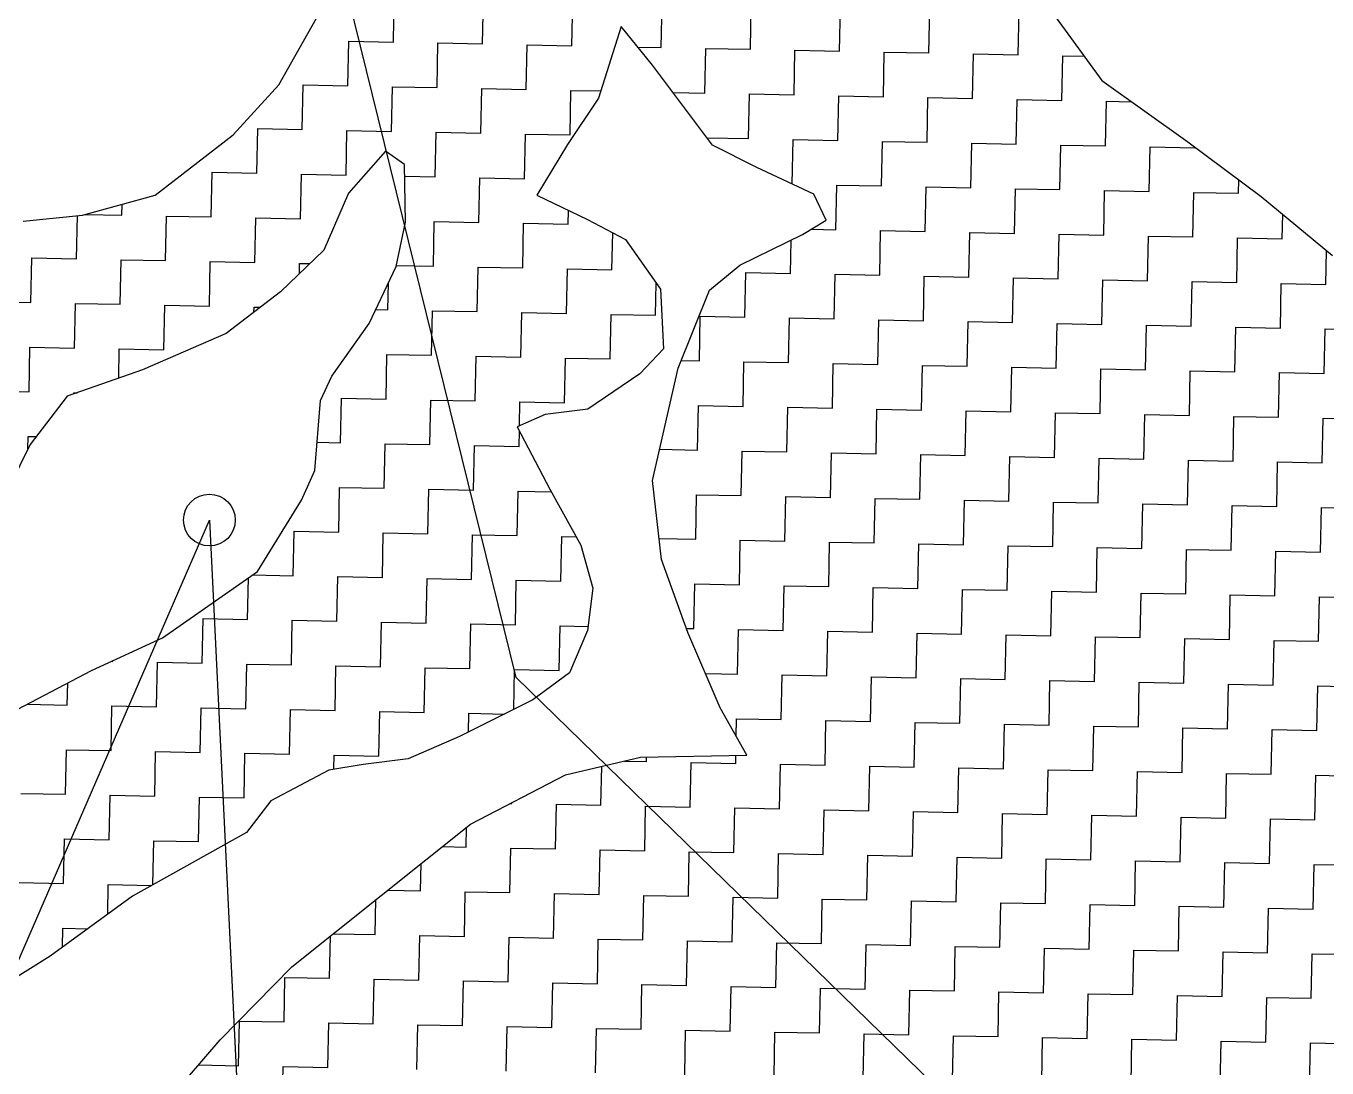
# Model space of a CAD drawing. Header units: metres. Extents: x 276691 to 279396, y 2061581 to 2064323.
# Drawn here: x 278799.7 to 278981.3, y 2063805 to 2063950.5 of the extents above; entities that cross this region are included whole.
import ezdxf

# ---------------------------------------------------------------- set-up
doc = ezdxf.new("R2010")
doc.units = ezdxf.units.M
doc.layers.add('POLY_HATCH', color=12, linetype='Continuous')
doc.layers.add('POLY_PARCEL', color=6, linetype='Continuous')

msp = doc.modelspace()

# ---------------------------------------------------------------- linework, layer by layer
msp.add_circle((278825.29, 2063881.53), 3.61)
at = {"layer": 'POLY_HATCH'}
for p, q in [((278835, 2063942.29), (278842.1, 2063954.93)), ((278882.78, 2063950.46), (278879.6, 2063940.42)), ((278887.13, 2063945.02), (278882.78, 2063950.46)), ((278943.5, 2063951.67), (278949.87, 2063942.92)), ((278895.53, 2063933.85), (278887.13, 2063945.02)), ((278828.61, 2063935.29), (278835, 2063942.29)), ((278949.87, 2063942.92), (278961.89, 2063934.35)), ((278879.6, 2063940.42), (278875.3, 2063933.96)), ((278817.73, 2063926.88), (278828.61, 2063935.29)), ((278875.3, 2063933.96), (278870.99, 2063926.91)), ((278961.89, 2063934.35), (278972.15, 2063926.7)), ((278849.88, 2063933.01), (278844.71, 2063927.16)), ((278852.52, 2063931.17), (278849.88, 2063933.01)), ((278901.72, 2063930.75), (278895.53, 2063933.85)), ((278852.66, 2063923.14), (278852.52, 2063931.17)), ((278909.68, 2063927.01), (278901.72, 2063930.75)), ((278807.55, 2063924.12), (278817.73, 2063926.88)), ((278844.71, 2063927.16), (278841.27, 2063919.21)), ((278870.99, 2063926.91), (278878.06, 2063923.5)), ((278911.39, 2063923.41), (278909.68, 2063927.01)), ((278972.15, 2063926.7), (278982.1, 2063918.47)), ((278799.29, 2063923.26), (278807.55, 2063924.12)), ((278851.34, 2063916.92), (278852.66, 2063923.14)), ((278878.06, 2063923.5), (278883.36, 2063920.71)), ((278908.07, 2063921.4), (278911.39, 2063923.41)), ((278899.36, 2063917.11), (278908.07, 2063921.4)), ((278883.36, 2063920.71), (278888.28, 2063913.77)), ((278841.27, 2063919.21), (278835.2, 2063913.38)), ((278847.61, 2063908.97), (278851.34, 2063916.92)), ((278895.12, 2063913.63), (278899.36, 2063917.11)), ((278835.2, 2063913.38), (278827.64, 2063907.59)), ((278888.28, 2063913.77), (278888.7, 2063905.44)), ((278890.73, 2063902.72), (278895.12, 2063913.63)), ((278842.4, 2063901.64), (278847.61, 2063908.97)), ((278827.64, 2063907.59), (278815.93, 2063902.48)), ((278888.7, 2063905.44), (278885.36, 2063901.94)), ((278815.93, 2063902.48), (278805.45, 2063898.82)), ((278840.82, 2063898.24), (278842.4, 2063901.64)), ((278885.36, 2063901.94), (278878.12, 2063897.03)), ((278887.14, 2063887.03), (278890.73, 2063902.72)), ((278805.45, 2063898.82), (278800.25, 2063892.09)), ((278840.03, 2063888.44), (278840.82, 2063898.24)), ((278872.15, 2063896.26), (278868.25, 2063894.55)), ((278878.12, 2063897.03), (278872.15, 2063896.26)), ((278868.25, 2063894.55), (278872.83, 2063885.84)), ((278800.25, 2063892.09), (278795.9, 2063883.26)), ((278838.16, 2063884.32), (278840.03, 2063888.44)), ((278888.4, 2063876), (278887.14, 2063887.03)), ((278872.83, 2063885.84), (278877.14, 2063878.02)), ((278832, 2063874.33), (278838.16, 2063884.32)), ((278877.14, 2063878.02), (278878.8, 2063872.04)), ((278892.06, 2063865.82), (278888.4, 2063876)), ((278818.72, 2063865.09), (278832, 2063874.33)), ((278878.8, 2063872.04), (278878.08, 2063866.1)), ((278808.81, 2063860.53), (278818.72, 2063865.09)), ((278878.08, 2063866.1), (278875.58, 2063860.21)), ((278896.61, 2063855.32), (278892.06, 2063865.82)), ((278791.97, 2063851.66), (278808.81, 2063860.53)), ((278875.58, 2063860.21), (278870.45, 2063856.45)), ((278870.45, 2063856.45), (278860.22, 2063851.3)), ((278900.34, 2063848.7), (278896.61, 2063855.32)), ((278860.22, 2063851.3), (278853.02, 2063848.18)), ((278885.46, 2063848.41), (278900.34, 2063848.7)), ((278846.76, 2063847.41), (278841.98, 2063846.62)), ((278853.02, 2063848.18), (278846.76, 2063847.41)), ((278874.99, 2063845.94), (278885.46, 2063848.41)), ((278841.98, 2063846.62), (278833.86, 2063842.32)), ((278861.76, 2063839.08), (278874.99, 2063845.94)), ((278833.86, 2063842.32), (278830.49, 2063837.93)), ((278830.49, 2063837.93), (278814.54, 2063829.04)), ((278836.8, 2063819.17), (278861.76, 2063839.08)), ((278814.54, 2063829.04), (278803.06, 2063820.65)), ((278803.06, 2063820.65), (278795.39, 2063815.84)), ((278826.77, 2063808.97), (278836.8, 2063819.17)), ((278818.23, 2063799.04), (278826.77, 2063808.97))]:
    msp.add_line(p, q, dxfattribs=at)
at = {"layer": 'POLY_HATCH', "linetype": 'Continuous'}
for p, q in [((278850.97, 2063948.26), (278851.1, 2063954.49)), ((278863.43, 2063948.01), (278863.56, 2063954.24)), ((278875.89, 2063947.75), (278876.02, 2063953.98)), ((278888.35, 2063947.5), (278888.48, 2063953.73)), ((278900.81, 2063947.25), (278900.94, 2063953.48)), ((278913.27, 2063946.99), (278913.4, 2063953.22)), ((278925.73, 2063946.74), (278925.86, 2063952.97)), ((278938.19, 2063946.48), (278938.32, 2063952.71)), ((278838.5, 2063948.52), (278838.51, 2063948.52)), ((278838.51, 2063948.52), (278838.51, 2063948.54)), ((278844.61, 2063942.16), (278844.74, 2063948.39)), ((278844.74, 2063948.39), (278850.97, 2063948.26)), ((278857.07, 2063941.91), (278857.2, 2063948.14)), ((278857.2, 2063948.14), (278863.43, 2063948.01)), ((278869.53, 2063941.65), (278869.66, 2063947.88)), ((278869.66, 2063947.88), (278875.89, 2063947.75)), ((278885.1, 2063947.57), (278888.35, 2063947.5)), ((278894.46, 2063941.14), (278894.58, 2063947.37)), ((278894.58, 2063947.37), (278900.81, 2063947.25)), ((278906.92, 2063940.89), (278907.04, 2063947.12)), ((278907.04, 2063947.12), (278913.27, 2063946.99)), ((278919.38, 2063940.63), (278919.5, 2063946.86)), ((278919.5, 2063946.86), (278925.73, 2063946.74)), ((278931.84, 2063940.38), (278931.96, 2063946.61)), ((278931.96, 2063946.61), (278938.19, 2063946.48)), ((278944.3, 2063940.12), (278944.42, 2063946.35)), ((278944.42, 2063946.35), (278947.41, 2063946.29)), ((278838.26, 2063936.06), (278838.38, 2063942.29)), ((278838.38, 2063942.29), (278844.61, 2063942.16)), ((278850.72, 2063935.8), (278850.84, 2063942.03)), ((278850.84, 2063942.03), (278857.07, 2063941.91)), ((278863.18, 2063935.55), (278863.3, 2063941.78)), ((278863.3, 2063941.78), (278869.53, 2063941.65)), ((278875.64, 2063935.29), (278875.76, 2063941.52)), ((278875.76, 2063941.52), (278879.92, 2063941.44)), ((278889.98, 2063941.23), (278894.46, 2063941.14)), ((278900.56, 2063934.79), (278900.69, 2063941.02)), ((278900.69, 2063941.02), (278906.92, 2063940.89)), ((278913.02, 2063934.53), (278913.15, 2063940.76)), ((278913.15, 2063940.76), (278919.38, 2063940.63)), ((278925.48, 2063934.28), (278925.61, 2063940.51)), ((278925.61, 2063940.51), (278931.84, 2063940.38)), ((278937.94, 2063934.02), (278938.07, 2063940.25)), ((278938.07, 2063940.25), (278944.3, 2063940.12)), ((278950.4, 2063933.77), (278950.53, 2063940)), ((278950.53, 2063940), (278954.07, 2063939.93)), ((278831.9, 2063929.96), (278832.03, 2063936.19)), ((278832.03, 2063936.19), (278838.26, 2063936.06)), ((278844.36, 2063929.7), (278844.49, 2063935.93)), ((278844.49, 2063935.93), (278850.72, 2063935.8)), ((278856.82, 2063929.45), (278856.95, 2063935.68)), ((278856.95, 2063935.68), (278863.18, 2063935.55)), ((278869.28, 2063929.19), (278869.41, 2063935.42)), ((278869.41, 2063935.42), (278875.64, 2063935.29)), ((278894.74, 2063934.9), (278900.56, 2063934.79)), ((278906.66, 2063928.43), (278906.79, 2063934.66)), ((278906.79, 2063934.66), (278913.02, 2063934.53)), ((278919.12, 2063928.17), (278919.25, 2063934.4)), ((278919.25, 2063934.4), (278925.48, 2063934.28)), ((278931.58, 2063927.92), (278931.71, 2063934.15)), ((278931.71, 2063934.15), (278937.94, 2063934.02)), ((278944.04, 2063927.66), (278944.17, 2063933.89)), ((278944.17, 2063933.89), (278950.4, 2063933.77)), ((278956.5, 2063927.41), (278956.63, 2063933.64)), ((278956.63, 2063933.64), (278962.86, 2063933.51)), ((278962.86, 2063933.51), (278962.86, 2063933.62)), ((278825.54, 2063923.85), (278825.67, 2063930.08)), ((278825.67, 2063930.08), (278831.9, 2063929.96)), ((278838, 2063923.6), (278838.13, 2063929.83)), ((278838.13, 2063929.83), (278844.36, 2063929.7)), ((278852.55, 2063929.53), (278856.82, 2063929.45)), ((278862.92, 2063923.09), (278863.05, 2063929.32)), ((278863.05, 2063929.32), (278869.28, 2063929.19)), ((278968.96, 2063927.16), (278969, 2063929.05)), ((278906.66, 2063928.43), (278906.66, 2063928.43)), ((278912.76, 2063922.07), (278912.89, 2063928.3)), ((278912.89, 2063928.3), (278919.12, 2063928.17)), ((278925.22, 2063921.82), (278925.35, 2063928.05)), ((278925.35, 2063928.05), (278931.58, 2063927.92)), ((278937.69, 2063921.56), (278937.81, 2063927.79)), ((278937.81, 2063927.79), (278944.04, 2063927.66)), ((278950.15, 2063921.31), (278950.27, 2063927.54)), ((278950.27, 2063927.54), (278956.5, 2063927.41)), ((278962.61, 2063921.05), (278962.73, 2063927.28)), ((278962.73, 2063927.28), (278968.96, 2063927.16)), ((278813.08, 2063924.11), (278813.11, 2063925.63)), ((278806.72, 2063918), (278806.85, 2063924.04)), ((278807.9, 2063924.21), (278813.08, 2063924.11)), ((278819.18, 2063917.75), (278819.31, 2063923.98)), ((278819.31, 2063923.98), (278825.54, 2063923.85)), ((278831.64, 2063917.49), (278831.77, 2063923.72)), ((278831.77, 2063923.72), (278838, 2063923.6)), ((278856.57, 2063916.99), (278856.69, 2063923.22)), ((278856.69, 2063923.22), (278862.92, 2063923.09)), ((278875.38, 2063922.83), (278875.42, 2063924.77)), ((278975.07, 2063920.8), (278975.14, 2063924.23)), ((278869.03, 2063916.73), (278869.15, 2063922.96)), ((278869.15, 2063922.96), (278875.38, 2063922.83)), ((278881.49, 2063916.48), (278881.59, 2063921.64)), ((278909.3, 2063922.14), (278912.76, 2063922.07)), ((278918.87, 2063915.71), (278918.99, 2063921.94)), ((278918.99, 2063921.94), (278925.22, 2063921.82)), ((278931.33, 2063915.46), (278931.45, 2063921.69)), ((278931.45, 2063921.69), (278937.69, 2063921.56)), ((278943.79, 2063915.2), (278943.92, 2063921.43)), ((278943.92, 2063921.43), (278950.15, 2063921.31)), ((278906.41, 2063915.97), (278906.5, 2063920.62)), ((278956.25, 2063914.95), (278956.38, 2063921.18)), ((278956.38, 2063921.18), (278962.61, 2063921.05)), ((278968.71, 2063914.69), (278968.84, 2063920.92)), ((278968.84, 2063920.92), (278975.07, 2063920.8)), ((278800.37, 2063911.9), (278800.49, 2063918.13)), ((278800.49, 2063918.13), (278806.72, 2063918)), ((278812.83, 2063911.65), (278812.95, 2063917.88)), ((278812.95, 2063917.88), (278819.18, 2063917.75)), ((278825.29, 2063911.39), (278825.41, 2063917.62)), ((278825.41, 2063917.62), (278831.64, 2063917.49)), ((278981.17, 2063914.44), (278981.27, 2063919.16)), ((278837.85, 2063915.92), (278837.87, 2063917.37)), ((278837.87, 2063917.37), (278839.32, 2063917.34)), ((278851.38, 2063917.09), (278856.57, 2063916.99)), ((278862.67, 2063910.63), (278862.8, 2063916.86)), ((278862.8, 2063916.86), (278869.03, 2063916.73)), ((278875.13, 2063910.37), (278875.26, 2063916.6)), ((278875.26, 2063916.6), (278881.49, 2063916.48)), ((278900.05, 2063909.86), (278900.18, 2063916.09)), ((278900.18, 2063916.09), (278906.41, 2063915.97)), ((278912.51, 2063909.61), (278912.64, 2063915.84)), ((278912.64, 2063915.84), (278918.87, 2063915.71)), ((278850.21, 2063910.88), (278850.29, 2063914.67)), ((278887.59, 2063910.12), (278887.68, 2063914.62)), ((278924.97, 2063909.36), (278925.1, 2063915.59)), ((278925.1, 2063915.59), (278931.33, 2063915.46)), ((278937.43, 2063909.1), (278937.56, 2063915.33)), ((278937.56, 2063915.33), (278943.79, 2063915.2)), ((278949.89, 2063908.85), (278950.02, 2063915.08)), ((278950.02, 2063915.08), (278956.25, 2063914.95)), ((278962.35, 2063908.59), (278962.48, 2063914.82)), ((278962.48, 2063914.82), (278968.71, 2063914.69)), ((278974.81, 2063908.34), (278974.94, 2063914.57)), ((278974.94, 2063914.57), (278981.17, 2063914.44)), ((278794.14, 2063912.03), (278800.37, 2063911.9)), ((278806.47, 2063905.54), (278806.6, 2063911.77)), ((278806.6, 2063911.77), (278812.83, 2063911.65)), ((278818.93, 2063905.29), (278819.06, 2063911.52)), ((278819.06, 2063911.52), (278825.29, 2063911.39)), ((278831.5, 2063910.55), (278831.52, 2063911.26)), ((278831.52, 2063911.26), (278832.41, 2063911.25)), ((278848.52, 2063910.92), (278850.21, 2063910.88)), ((278856.31, 2063904.53), (278856.44, 2063910.76)), ((278856.44, 2063910.76), (278862.67, 2063910.63)), ((278868.77, 2063904.27), (278868.9, 2063910.5)), ((278868.9, 2063910.5), (278875.13, 2063910.37)), ((278881.23, 2063904.02), (278881.36, 2063910.25)), ((278881.36, 2063910.25), (278887.59, 2063910.12)), ((278893.69, 2063903.76), (278893.82, 2063909.99)), ((278893.82, 2063909.99), (278900.05, 2063909.86)), ((278906.15, 2063903.51), (278906.28, 2063909.74)), ((278906.28, 2063909.74), (278912.51, 2063909.61)), ((278918.61, 2063903.25), (278918.74, 2063909.48)), ((278918.74, 2063909.48), (278924.97, 2063909.36)), ((278931.07, 2063903), (278931.2, 2063909.23)), ((278931.2, 2063909.23), (278937.43, 2063909.1)), ((278943.53, 2063902.74), (278943.66, 2063908.97)), ((278943.66, 2063908.97), (278949.89, 2063908.85)), ((278955.99, 2063902.49), (278956.12, 2063908.72)), ((278956.12, 2063908.72), (278962.35, 2063908.59)), ((278968.45, 2063902.23), (278968.58, 2063908.46)), ((278968.58, 2063908.46), (278974.81, 2063908.34)), ((278980.91, 2063901.98), (278981.04, 2063908.21)), ((278981.04, 2063908.21), (278987.27, 2063908.08)), ((278800.11, 2063899.44), (278800.24, 2063905.67)), ((278800.24, 2063905.67), (278806.47, 2063905.54)), ((278812.62, 2063901.32), (278812.7, 2063905.42)), ((278812.7, 2063905.42), (278818.93, 2063905.29)), ((278849.95, 2063898.42), (278850.08, 2063904.65)), ((278850.08, 2063904.65), (278856.31, 2063904.53)), ((278862.41, 2063898.17), (278862.54, 2063904.4)), ((278862.54, 2063904.4), (278868.77, 2063904.27)), ((278874.87, 2063897.91), (278875, 2063904.14)), ((278875, 2063904.14), (278881.23, 2063904.02)), ((278891.17, 2063903.81), (278893.69, 2063903.76)), ((278899.79, 2063897.4), (278899.92, 2063903.63)), ((278899.92, 2063903.63), (278906.15, 2063903.51)), ((278912.26, 2063897.15), (278912.38, 2063903.38)), ((278912.38, 2063903.38), (278918.61, 2063903.25)), ((278924.72, 2063896.89), (278924.84, 2063903.13)), ((278924.84, 2063903.13), (278931.07, 2063903)), ((278937.18, 2063896.64), (278937.3, 2063902.87)), ((278937.3, 2063902.87), (278943.53, 2063902.74)), ((278949.64, 2063896.39), (278949.76, 2063902.62)), ((278949.76, 2063902.62), (278955.99, 2063902.49)), ((278962.1, 2063896.13), (278962.22, 2063902.36)), ((278962.22, 2063902.36), (278968.45, 2063902.23)), ((278974.56, 2063895.88), (278974.68, 2063902.11)), ((278974.68, 2063902.11), (278980.91, 2063901.98)), ((278793.88, 2063899.57), (278800.11, 2063899.44)), ((278806.34, 2063899.31), (278806.82, 2063899.3)), ((278806.34, 2063899.13), (278806.34, 2063899.31)), ((278843.6, 2063892.32), (278843.72, 2063898.55)), ((278843.72, 2063898.55), (278849.95, 2063898.42)), ((278856.06, 2063892.06), (278856.18, 2063898.29)), ((278856.18, 2063898.29), (278862.41, 2063898.17)), ((278868.58, 2063894.7), (278868.64, 2063898.04)), ((278868.64, 2063898.04), (278874.87, 2063897.91)), ((278893.44, 2063891.3), (278893.56, 2063897.53)), ((278893.56, 2063897.53), (278899.79, 2063897.4)), ((278905.9, 2063891.05), (278906.03, 2063897.28)), ((278906.03, 2063897.28), (278912.26, 2063897.15)), ((278918.36, 2063890.79), (278918.49, 2063897.02)), ((278918.49, 2063897.02), (278924.72, 2063896.89)), ((278930.82, 2063890.54), (278930.95, 2063896.77)), ((278930.95, 2063896.77), (278937.18, 2063896.64)), ((278943.28, 2063890.28), (278943.41, 2063896.51)), ((278943.41, 2063896.51), (278949.64, 2063896.39)), ((278955.74, 2063890.03), (278955.87, 2063896.26)), ((278955.87, 2063896.26), (278962.1, 2063896.13)), ((278968.2, 2063889.77), (278968.33, 2063896)), ((278968.33, 2063896), (278974.56, 2063895.88)), ((278980.66, 2063889.52), (278980.79, 2063895.75)), ((278980.79, 2063895.75), (278987.02, 2063895.62)), ((278799.95, 2063891.48), (278799.98, 2063893.21)), ((278799.98, 2063893.21), (278801.1, 2063893.19)), ((278840.35, 2063892.39), (278843.6, 2063892.32)), ((278849.7, 2063885.96), (278849.83, 2063892.19)), ((278849.83, 2063892.19), (278856.06, 2063892.06)), ((278868.52, 2063891.81), (278868.56, 2063893.96)), ((278862.16, 2063885.71), (278862.29, 2063891.94)), ((278862.29, 2063891.94), (278868.52, 2063891.81)), ((278888.14, 2063891.41), (278893.44, 2063891.3)), ((278899.54, 2063884.94), (278899.67, 2063891.17)), ((278899.67, 2063891.17), (278905.9, 2063891.05)), ((278912, 2063884.69), (278912.13, 2063890.92)), ((278912.13, 2063890.92), (278918.36, 2063890.79)), ((278924.46, 2063884.43), (278924.59, 2063890.66)), ((278924.59, 2063890.66), (278930.82, 2063890.54)), ((278936.92, 2063884.18), (278937.05, 2063890.41)), ((278937.05, 2063890.41), (278943.28, 2063890.28)), ((278949.38, 2063883.93), (278949.51, 2063890.16)), ((278949.51, 2063890.16), (278955.74, 2063890.03)), ((278961.84, 2063883.67), (278961.97, 2063889.9)), ((278961.97, 2063889.9), (278968.2, 2063889.77)), ((278974.3, 2063883.42), (278974.43, 2063889.65)), ((278974.43, 2063889.65), (278980.66, 2063889.52)), ((278843.34, 2063879.86), (278843.47, 2063886.09)), ((278843.47, 2063886.09), (278849.7, 2063885.96)), ((278855.8, 2063879.6), (278855.93, 2063885.83)), ((278855.93, 2063885.83), (278862.16, 2063885.71)), ((278868.26, 2063879.35), (278868.39, 2063885.58)), ((278868.39, 2063885.58), (278873.03, 2063885.49)), ((278893.18, 2063878.84), (278893.31, 2063885.07)), ((278893.31, 2063885.07), (278899.54, 2063884.94)), ((278905.64, 2063878.59), (278905.77, 2063884.82)), ((278905.77, 2063884.82), (278912, 2063884.69)), ((278918.1, 2063878.33), (278918.23, 2063884.56)), ((278918.23, 2063884.56), (278924.46, 2063884.43)), ((278930.56, 2063878.08), (278930.69, 2063884.31)), ((278930.69, 2063884.31), (278936.92, 2063884.18)), ((278943.02, 2063877.82), (278943.15, 2063884.05)), ((278943.15, 2063884.05), (278949.38, 2063883.93)), ((278955.48, 2063877.57), (278955.61, 2063883.8)), ((278955.61, 2063883.8), (278961.84, 2063883.67)), ((278967.95, 2063877.31), (278968.07, 2063883.54)), ((278968.07, 2063883.54), (278974.3, 2063883.42)), ((278980.41, 2063877.06), (278980.53, 2063883.29)), ((278980.53, 2063883.29), (278986.76, 2063883.16)), ((278836.98, 2063873.76), (278837.11, 2063879.99)), ((278837.11, 2063879.99), (278843.34, 2063879.86)), ((278849.44, 2063873.5), (278849.57, 2063879.73)), ((278849.57, 2063879.73), (278855.8, 2063879.6)), ((278861.9, 2063873.25), (278862.03, 2063879.48)), ((278862.03, 2063879.48), (278868.26, 2063879.35)), ((278874.37, 2063872.99), (278874.49, 2063879.22)), ((278874.49, 2063879.22), (278876.49, 2063879.18)), ((278888.06, 2063878.95), (278893.18, 2063878.84)), ((278899.29, 2063872.48), (278899.41, 2063878.71)), ((278899.41, 2063878.71), (278905.64, 2063878.59)), ((278911.75, 2063872.23), (278911.87, 2063878.46)), ((278911.87, 2063878.46), (278918.1, 2063878.33)), ((278924.21, 2063871.97), (278924.33, 2063878.2)), ((278924.33, 2063878.2), (278930.56, 2063878.08)), ((278936.67, 2063871.72), (278936.79, 2063877.95)), ((278936.79, 2063877.95), (278943.02, 2063877.82)), ((278949.13, 2063871.47), (278949.25, 2063877.7)), ((278949.25, 2063877.7), (278955.48, 2063877.57)), ((278961.59, 2063871.21), (278961.72, 2063877.44)), ((278961.72, 2063877.44), (278967.95, 2063877.31)), ((278974.05, 2063870.96), (278974.18, 2063877.19)), ((278974.18, 2063877.19), (278980.41, 2063877.06)), ((278830.63, 2063867.65), (278830.74, 2063873.46)), ((278831.34, 2063873.87), (278836.98, 2063873.76)), ((278843.09, 2063867.4), (278843.21, 2063873.63)), ((278843.21, 2063873.63), (278849.44, 2063873.5)), ((278855.55, 2063867.14), (278855.67, 2063873.37)), ((278855.67, 2063873.37), (278861.9, 2063873.25)), ((278868.01, 2063866.89), (278868.13, 2063873.12)), ((278868.13, 2063873.12), (278874.37, 2063872.99)), ((278892.93, 2063866.38), (278893.06, 2063872.61)), ((278893.06, 2063872.61), (278899.29, 2063872.48)), ((278905.39, 2063866.13), (278905.52, 2063872.36)), ((278905.52, 2063872.36), (278911.75, 2063872.23)), ((278917.85, 2063865.87), (278917.98, 2063872.1)), ((278917.98, 2063872.1), (278924.21, 2063871.97)), ((278930.31, 2063865.62), (278930.44, 2063871.85)), ((278930.44, 2063871.85), (278936.67, 2063871.72)), ((278942.77, 2063865.36), (278942.9, 2063871.59)), ((278942.9, 2063871.59), (278949.13, 2063871.47)), ((278955.23, 2063865.11), (278955.36, 2063871.34)), ((278955.36, 2063871.34), (278961.59, 2063871.21)), ((278967.69, 2063864.85), (278967.82, 2063871.08)), ((278967.82, 2063871.08), (278974.05, 2063870.96)), ((278980.15, 2063864.6), (278980.28, 2063870.83)), ((278980.28, 2063870.83), (278986.51, 2063870.7)), ((278824.27, 2063861.55), (278824.4, 2063867.78)), ((278824.4, 2063867.78), (278830.63, 2063867.65)), ((278836.73, 2063861.3), (278836.86, 2063867.53)), ((278836.86, 2063867.53), (278843.09, 2063867.4)), ((278849.19, 2063861.04), (278849.32, 2063867.27)), ((278849.32, 2063867.27), (278855.55, 2063867.14)), ((278861.65, 2063860.79), (278861.78, 2063867.02)), ((278861.78, 2063867.02), (278868.01, 2063866.89)), ((278874.11, 2063860.53), (278874.24, 2063866.76)), ((278874.24, 2063866.76), (278878.15, 2063866.68)), ((278891.85, 2063866.4), (278892.93, 2063866.38)), ((278899.03, 2063860.02), (278899.16, 2063866.25)), ((278899.16, 2063866.25), (278905.39, 2063866.13)), ((278911.49, 2063859.77), (278911.62, 2063866)), ((278911.62, 2063866), (278917.85, 2063865.87)), ((278923.95, 2063859.51), (278924.08, 2063865.74)), ((278924.08, 2063865.74), (278930.31, 2063865.62)), ((278936.41, 2063859.26), (278936.54, 2063865.49)), ((278936.54, 2063865.49), (278942.77, 2063865.36)), ((278948.87, 2063859), (278949, 2063865.23)), ((278949, 2063865.23), (278955.23, 2063865.11)), ((278961.33, 2063858.75), (278961.46, 2063864.98)), ((278961.46, 2063864.98), (278967.69, 2063864.85)), ((278973.79, 2063858.5), (278973.92, 2063864.73)), ((278973.92, 2063864.73), (278980.15, 2063864.6)), ((278811.59, 2063861.81), (278811.81, 2063861.8)), ((278811.81, 2063861.8), (278811.81, 2063861.91)), ((278817.91, 2063855.45), (278818.04, 2063861.68)), ((278818.04, 2063861.68), (278824.27, 2063861.55)), ((278830.37, 2063855.19), (278830.5, 2063861.42)), ((278830.5, 2063861.42), (278836.73, 2063861.3)), ((278842.83, 2063854.94), (278842.96, 2063861.17)), ((278842.96, 2063861.17), (278849.19, 2063861.04)), ((278855.29, 2063854.68), (278855.42, 2063860.91)), ((278855.42, 2063860.91), (278861.65, 2063860.79)), ((278867.77, 2063855.1), (278867.88, 2063860.66)), ((278867.88, 2063860.66), (278874.11, 2063860.53)), ((278894.53, 2063860.11), (278899.03, 2063860.02)), ((278905.13, 2063853.67), (278905.26, 2063859.9)), ((278905.26, 2063859.9), (278911.49, 2063859.77)), ((278917.59, 2063853.41), (278917.72, 2063859.64)), ((278917.72, 2063859.64), (278923.95, 2063859.51)), ((278805.45, 2063855.7), (278805.51, 2063858.8)), ((278930.06, 2063853.16), (278930.18, 2063859.39)), ((278930.18, 2063859.39), (278936.41, 2063859.26)), ((278942.52, 2063852.9), (278942.64, 2063859.13)), ((278942.64, 2063859.13), (278948.87, 2063859)), ((278954.98, 2063852.65), (278955.1, 2063858.88)), ((278955.1, 2063858.88), (278961.33, 2063858.75)), ((278967.44, 2063852.39), (278967.56, 2063858.62)), ((278967.56, 2063858.62), (278973.79, 2063858.5)), ((278979.9, 2063852.14), (278980.02, 2063858.37)), ((278980.02, 2063858.37), (278986.25, 2063858.24)), ((278799.86, 2063855.82), (278805.45, 2063855.7)), ((278811.55, 2063849.34), (278811.68, 2063855.57)), ((278811.68, 2063855.57), (278817.91, 2063855.45)), ((278824.01, 2063849.09), (278824.14, 2063855.32)), ((278824.14, 2063855.32), (278830.37, 2063855.19)), ((278836.47, 2063848.84), (278836.6, 2063855.07)), ((278836.6, 2063855.07), (278842.83, 2063854.94)), ((278848.94, 2063848.58), (278849.06, 2063854.81)), ((278849.06, 2063854.81), (278855.29, 2063854.68)), ((278861.47, 2063851.93), (278861.52, 2063854.56)), ((278861.52, 2063854.56), (278866.49, 2063854.45)), ((278898.85, 2063851.33), (278898.9, 2063853.79)), ((278898.9, 2063853.79), (278905.13, 2063853.67)), ((278911.24, 2063847.31), (278911.36, 2063853.54)), ((278911.36, 2063853.54), (278917.59, 2063853.41)), ((278923.7, 2063847.05), (278923.82, 2063853.28)), ((278923.82, 2063853.28), (278930.06, 2063853.16)), ((278936.16, 2063846.8), (278936.29, 2063853.03)), ((278936.29, 2063853.03), (278942.52, 2063852.9)), ((278948.62, 2063846.54), (278948.75, 2063852.77)), ((278948.75, 2063852.77), (278954.98, 2063852.65)), ((278961.08, 2063846.29), (278961.21, 2063852.52)), ((278961.21, 2063852.52), (278967.44, 2063852.39)), ((278973.54, 2063846.04), (278973.67, 2063852.27)), ((278973.67, 2063852.27), (278979.9, 2063852.14)), ((278805.2, 2063843.24), (278805.32, 2063849.47)), ((278805.32, 2063849.47), (278811.55, 2063849.34)), ((278817.66, 2063842.99), (278817.78, 2063849.22)), ((278817.78, 2063849.22), (278824.01, 2063849.09)), ((278830.12, 2063842.73), (278830.24, 2063848.96)), ((278830.24, 2063848.96), (278836.47, 2063848.84)), ((278842.66, 2063846.73), (278842.7, 2063848.71)), ((278842.7, 2063848.71), (278848.94, 2063848.58)), ((278898.78, 2063847.56), (278898.8, 2063848.67)), ((278879.96, 2063841.71), (278880.07, 2063847.14)), ((278883.22, 2063847.88), (278886.32, 2063847.82)), ((278886.32, 2063847.82), (278886.33, 2063848.42)), ((278892.42, 2063841.46), (278892.55, 2063847.69)), ((278892.55, 2063847.69), (278898.78, 2063847.56)), ((278904.88, 2063841.2), (278905.01, 2063847.44)), ((278905.01, 2063847.44), (278911.24, 2063847.31)), ((278917.34, 2063840.95), (278917.47, 2063847.18)), ((278917.47, 2063847.18), (278923.7, 2063847.05)), ((278929.8, 2063840.7), (278929.93, 2063846.93)), ((278929.93, 2063846.93), (278936.16, 2063846.8)), ((278942.26, 2063840.44), (278942.39, 2063846.67)), ((278942.39, 2063846.67), (278948.62, 2063846.54)), ((278954.72, 2063840.19), (278954.85, 2063846.42)), ((278954.85, 2063846.42), (278961.08, 2063846.29)), ((278967.18, 2063839.93), (278967.31, 2063846.16)), ((278967.31, 2063846.16), (278973.54, 2063846.04)), ((278979.64, 2063839.68), (278979.77, 2063845.91)), ((278979.77, 2063845.91), (278986, 2063845.78)), ((278798.97, 2063843.37), (278805.2, 2063843.24)), ((278811.3, 2063836.88), (278811.43, 2063843.11)), ((278811.43, 2063843.11), (278817.66, 2063842.99)), ((278823.76, 2063836.63), (278823.89, 2063842.86)), ((278823.89, 2063842.86), (278830.12, 2063842.73)), ((278867.34, 2063841.97), (278867.5, 2063841.97)), ((278867.5, 2063841.97), (278867.5, 2063842.06)), ((278873.6, 2063835.61), (278873.73, 2063841.84)), ((278873.73, 2063841.84), (278879.96, 2063841.71)), ((278886.06, 2063835.36), (278886.19, 2063841.59)), ((278886.19, 2063841.59), (278892.42, 2063841.46)), ((278898.52, 2063835.1), (278898.65, 2063841.33)), ((278898.65, 2063841.33), (278904.88, 2063841.2)), ((278910.98, 2063834.85), (278911.11, 2063841.08)), ((278911.11, 2063841.08), (278917.34, 2063840.95)), ((278923.44, 2063834.59), (278923.57, 2063840.82)), ((278923.57, 2063840.82), (278929.8, 2063840.7)), ((278935.9, 2063834.34), (278936.03, 2063840.57)), ((278936.03, 2063840.57), (278942.26, 2063840.44)), ((278948.36, 2063834.08), (278948.49, 2063840.31)), ((278948.49, 2063840.31), (278954.72, 2063840.19)), ((278960.82, 2063833.83), (278960.95, 2063840.06)), ((278960.95, 2063840.06), (278967.18, 2063839.93)), ((278973.28, 2063833.57), (278973.41, 2063839.81)), ((278973.41, 2063839.81), (278979.64, 2063839.68)), ((278861.14, 2063835.87), (278861.2, 2063838.63)), ((278804.94, 2063830.78), (278805.07, 2063837.01)), ((278805.07, 2063837.01), (278811.3, 2063836.88)), ((278817.4, 2063830.63), (278817.53, 2063836.76)), ((278817.53, 2063836.76), (278823.76, 2063836.63)), ((278857.82, 2063835.93), (278861.14, 2063835.87)), ((278867.24, 2063829.51), (278867.37, 2063835.74)), ((278867.37, 2063835.74), (278873.6, 2063835.61)), ((278879.7, 2063829.25), (278879.83, 2063835.48)), ((278879.83, 2063835.48), (278886.06, 2063835.36)), ((278892.16, 2063829), (278892.29, 2063835.23)), ((278892.29, 2063835.23), (278898.52, 2063835.1)), ((278904.63, 2063828.74), (278904.75, 2063834.97)), ((278904.75, 2063834.97), (278910.98, 2063834.85)), ((278917.09, 2063828.49), (278917.21, 2063834.72)), ((278917.21, 2063834.72), (278923.44, 2063834.59)), ((278929.55, 2063828.24), (278929.67, 2063834.47)), ((278929.67, 2063834.47), (278935.9, 2063834.34)), ((278942.01, 2063827.98), (278942.13, 2063834.21)), ((278942.13, 2063834.21), (278948.36, 2063834.08)), ((278854.78, 2063829.76), (278854.86, 2063833.58)), ((278954.47, 2063827.73), (278954.59, 2063833.96)), ((278954.59, 2063833.96), (278960.82, 2063833.83)), ((278966.93, 2063827.47), (278967.05, 2063833.7)), ((278967.05, 2063833.7), (278973.28, 2063833.57)), ((278979.39, 2063827.22), (278979.51, 2063833.45)), ((278979.51, 2063833.45), (278985.75, 2063833.32)), ((278798.71, 2063830.91), (278804.94, 2063830.78)), ((278811.09, 2063826.51), (278811.17, 2063830.65)), ((278811.17, 2063830.65), (278817.22, 2063830.53)), ((278850.19, 2063829.86), (278854.78, 2063829.76)), ((278860.89, 2063823.41), (278861.01, 2063829.64)), ((278861.01, 2063829.64), (278867.24, 2063829.51)), ((278873.35, 2063823.15), (278873.47, 2063829.38)), ((278873.47, 2063829.38), (278879.7, 2063829.25)), ((278885.81, 2063822.9), (278885.93, 2063829.13)), ((278885.93, 2063829.13), (278892.16, 2063829)), ((278898.27, 2063822.64), (278898.39, 2063828.87)), ((278898.39, 2063828.87), (278904.63, 2063828.74)), ((278910.73, 2063822.39), (278910.86, 2063828.62)), ((278910.86, 2063828.62), (278917.09, 2063828.49)), ((278848.43, 2063823.66), (278848.53, 2063828.53)), ((278923.19, 2063822.13), (278923.32, 2063828.36)), ((278923.32, 2063828.36), (278929.55, 2063828.24)), ((278935.65, 2063821.88), (278935.78, 2063828.11)), ((278935.78, 2063828.11), (278942.01, 2063827.98)), ((278948.11, 2063821.62), (278948.24, 2063827.85)), ((278948.24, 2063827.85), (278954.47, 2063827.73)), ((278960.57, 2063821.37), (278960.7, 2063827.6)), ((278960.7, 2063827.6), (278966.93, 2063827.47)), ((278973.03, 2063821.11), (278973.16, 2063827.34)), ((278973.16, 2063827.34), (278979.39, 2063827.22)), ((278804.76, 2063821.89), (278804.81, 2063824.55)), ((278804.81, 2063824.55), (278808.3, 2063824.48)), ((278842.07, 2063817.56), (278842.19, 2063823.47)), ((278842.57, 2063823.78), (278848.43, 2063823.66)), ((278854.53, 2063817.3), (278854.66, 2063823.53)), ((278854.66, 2063823.53), (278860.89, 2063823.41)), ((278866.99, 2063817.05), (278867.12, 2063823.28)), ((278867.12, 2063823.28), (278873.35, 2063823.15)), ((278879.45, 2063816.79), (278879.58, 2063823.02)), ((278879.58, 2063823.02), (278885.81, 2063822.9)), ((278891.91, 2063816.54), (278892.04, 2063822.77)), ((278892.04, 2063822.77), (278898.27, 2063822.64)), ((278904.37, 2063816.28), (278904.5, 2063822.51)), ((278904.5, 2063822.51), (278910.73, 2063822.39)), ((278916.83, 2063816.03), (278916.96, 2063822.26)), ((278916.96, 2063822.26), (278923.19, 2063822.13)), ((278929.29, 2063815.78), (278929.42, 2063822.01)), ((278929.42, 2063822.01), (278935.65, 2063821.88)), ((278941.75, 2063815.52), (278941.88, 2063821.75)), ((278941.88, 2063821.75), (278948.11, 2063821.62)), ((278954.21, 2063815.27), (278954.34, 2063821.5)), ((278954.34, 2063821.5), (278960.57, 2063821.37)), ((278966.67, 2063815.01), (278966.8, 2063821.24)), ((278966.8, 2063821.24), (278973.03, 2063821.11)), ((278979.13, 2063814.76), (278979.26, 2063820.99)), ((278979.26, 2063820.99), (278985.49, 2063820.86)), ((278835.71, 2063811.45), (278835.84, 2063817.68)), ((278835.84, 2063817.68), (278842.07, 2063817.56)), ((278848.17, 2063811.2), (278848.3, 2063817.43)), ((278848.3, 2063817.43), (278854.53, 2063817.3)), ((278860.63, 2063810.94), (278860.76, 2063817.18)), ((278860.76, 2063817.18), (278866.99, 2063817.05)), ((278873.09, 2063810.69), (278873.22, 2063816.92)), ((278873.22, 2063816.92), (278879.45, 2063816.79)), ((278885.55, 2063810.44), (278885.68, 2063816.67)), ((278885.68, 2063816.67), (278891.91, 2063816.54)), ((278898.01, 2063810.18), (278898.14, 2063816.41)), ((278898.14, 2063816.41), (278904.37, 2063816.28)), ((278910.47, 2063809.93), (278910.6, 2063816.16)), ((278910.6, 2063816.16), (278916.83, 2063816.03)), ((278922.93, 2063809.67), (278923.06, 2063815.9)), ((278923.06, 2063815.9), (278929.29, 2063815.78)), ((278935.39, 2063809.42), (278935.52, 2063815.65)), ((278935.52, 2063815.65), (278941.75, 2063815.52)), ((278947.85, 2063809.16), (278947.98, 2063815.39)), ((278947.98, 2063815.39), (278954.21, 2063815.27)), ((278960.32, 2063808.91), (278960.44, 2063815.14)), ((278960.44, 2063815.14), (278966.67, 2063815.01)), ((278972.78, 2063808.65), (278972.9, 2063814.88)), ((278972.9, 2063814.88), (278979.13, 2063814.76)), ((278829.35, 2063805.35), (278829.48, 2063811.58)), ((278829.48, 2063811.58), (278835.71, 2063811.45)), ((278841.81, 2063805.1), (278841.94, 2063811.33)), ((278841.94, 2063811.33), (278848.17, 2063811.2)), ((278854.27, 2063804.84), (278854.4, 2063811.07)), ((278854.4, 2063811.07), (278860.63, 2063810.94)), ((278866.73, 2063804.59), (278866.86, 2063810.82)), ((278866.86, 2063810.82), (278873.09, 2063810.69)), ((278879.2, 2063804.33), (278879.32, 2063810.56)), ((278879.32, 2063810.56), (278885.55, 2063810.44)), ((278891.66, 2063804.08), (278891.78, 2063810.31)), ((278891.78, 2063810.31), (278898.01, 2063810.18)), ((278904.12, 2063803.82), (278904.24, 2063810.05)), ((278904.24, 2063810.05), (278910.47, 2063809.93)), ((278916.58, 2063803.57), (278916.7, 2063809.8)), ((278916.7, 2063809.8), (278922.93, 2063809.67)), ((278929.04, 2063803.31), (278929.16, 2063809.54)), ((278929.16, 2063809.54), (278935.39, 2063809.42)), ((278941.5, 2063803.06), (278941.62, 2063809.29)), ((278941.62, 2063809.29), (278947.85, 2063809.16)), ((278953.96, 2063802.81), (278954.08, 2063809.04)), ((278954.08, 2063809.04), (278960.32, 2063808.91)), ((278966.42, 2063802.55), (278966.55, 2063808.78)), ((278966.55, 2063808.78), (278972.78, 2063808.65)), ((278978.88, 2063802.3), (278979.01, 2063808.53)), ((278979.01, 2063808.53), (278985.24, 2063808.4)), ((278823.76, 2063805.47), (278829.35, 2063805.35)), ((278835.46, 2063798.99), (278835.58, 2063805.22)), ((278835.58, 2063805.22), (278841.81, 2063805.1))]:
    msp.add_line(p, q, dxfattribs=at)
at = {"layer": 'POLY_PARCEL'}
for p, q in [((278868.12, 2063859.54), (278838.54, 2063979.53)), ((278754.43, 2063718.23), (278825.29, 2063881.53)), ((278825.29, 2063881.53), (278832.04, 2063742.51)), ((278979.26, 2063751.27), (278868.12, 2063859.54))]:
    msp.add_line(p, q, dxfattribs=at)

doc.saveas('drawing.dxf')
